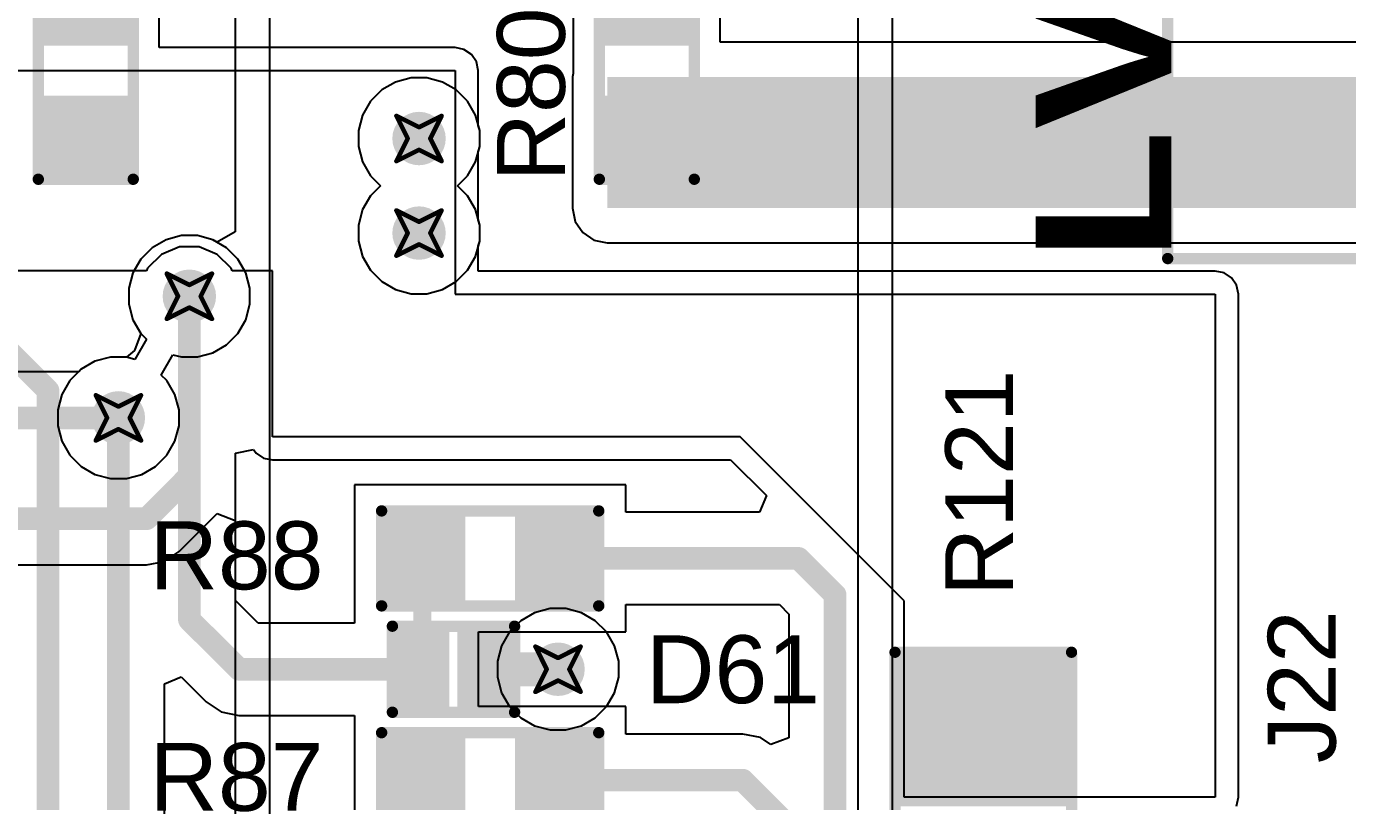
# Model space of a CAD drawing. Header units: inches. Extents: x -36 to 349, y -11 to 240.
# Drawn here: x 161.77 to 176.6, y 72.69 to 81.39 of the extents above; entities that cross this region are included whole.
import ezdxf

# ---------------------------------------------------------------- set-up
doc = ezdxf.new("R2010")
doc.units = ezdxf.units.IN
for name, color, linetype in [('Bottom Layer', 5, 'Continuous'), ('Bottom Solder', 6, 'Continuous'), ('Drill Drawing', 1, 'Continuous'), ('Layer 1', 16, 'Continuous'), ('Layer 2', 76, 'Continuous'), ('Multi-Layer', 9, 'Continuous'), ('Pad Holes', 156, 'Continuous'), ('Top Layer', 1, 'Continuous'), ('Top Overlay', 2, 'Continuous'), ('Top Paste', 8, 'Continuous'), ('Top Solder', 216, 'Continuous'), ('Via Holes', 16, 'Continuous')]:
    doc.layers.add(name, color=color, linetype=linetype)
doc.styles.add('Arial', font='', dxfattribs={"height": 0.2})
doc.styles.add('Arial Black_Bold', font='', dxfattribs={"height": 0.2})
doc.styles.get('Arial').set_extended_font_data('Arial')
doc.styles.get('Arial Black_Bold').set_extended_font_data('Arial Black', bold=True)

# ---------------------------------------------------------------- blocks, each defined once
blk = doc.blocks.new('R___1206_46')
at = {"layer": 'Top Layer'}
for points in [[(-2.032, 0.889), (-0.508, 0.889), (-0.508, -0.889), (-2.032, -0.889)], [(0.508, 0.889), (2.032, 0.889), (2.032, -0.889), (0.508, -0.889)]]:
    blk.add_hatch(color=1, dxfattribs=at).paths.add_polyline_path(points)
at = {"layer": 'Top Paste'}
for points in [[(-2.032, 0.889), (-0.508, 0.889), (-0.508, -0.889), (-2.032, -0.889)], [(0.508, 0.889), (2.032, 0.889), (2.032, -0.889), (0.508, -0.889)]]:
    blk.add_hatch(color=8, dxfattribs=at).paths.add_polyline_path(points)
at = {"layer": 'Top Solder'}
for points in [[(-2.134, 0.991), (-0.406, 0.991), (-0.406, -0.991), (-2.134, -0.991)], [(0.406, 0.991), (2.134, 0.991), (2.134, -0.991), (0.406, -0.991)]]:
    blk.add_hatch(color=216, dxfattribs=at).paths.add_polyline_path(points)
at = {"layer": 'Top Overlay'}
for points in [[(-2.134, -0.991, 0.127, 0.127, 0), (-2.134, 0.991, 0.127, 0.127, 0)], [(2.134, 0.991, 0.127, 0.127, 0), (-2.134, 0.991, 0.127, 0.127, 0)], [(2.134, -0.991, 0.127, 0.127, 0), (2.134, 0.991, 0.127, 0.127, 0)], [(2.134, -0.991, 0.127, 0.127, 0), (-2.134, -0.991, 0.127, 0.127, 0)]]:
    blk.add_lwpolyline(points, format="xyseb", dxfattribs=at)
for points in [[(-2.165, 0.991, 0.0635, 0.0635, 1), (-2.102, 0.991, 0.0635, 0.0635, 1)], [(-2.165, 0.991, 0.0635, 0.0635, 1), (-2.102, 0.991, 0.0635, 0.0635, 1)], [(2.102, 0.991, 0.0635, 0.0635, 1), (2.165, 0.991, 0.0635, 0.0635, 1)], [(2.102, 0.991, 0.0635, 0.0635, 1), (2.165, 0.991, 0.0635, 0.0635, 1)], [(-2.165, -0.991, 0.0635, 0.0635, 1), (-2.102, -0.991, 0.0635, 0.0635, 1)], [(-2.165, -0.991, 0.0635, 0.0635, 1), (-2.102, -0.991, 0.0635, 0.0635, 1)], [(2.102, -0.991, 0.0635, 0.0635, 1), (2.165, -0.991, 0.0635, 0.0635, 1)], [(2.102, -0.991, 0.0635, 0.0635, 1), (2.165, -0.991, 0.0635, 0.0635, 1)]]:
    blk.add_lwpolyline(points, format="xyseb", close=True, dxfattribs=at)
blk = doc.blocks.new('R___0603_91')
at = {"layer": 'Top Layer'}
for points in [[(-0.381, 0.445), (-0.381, -0.444), (-1.143, -0.444), (-1.143, 0.445)], [(1.143, 0.445), (1.143, -0.444), (0.381, -0.444), (0.381, 0.445)]]:
    blk.add_hatch(color=1, dxfattribs=at).paths.add_polyline_path(points)
at = {"layer": 'Top Paste'}
for points in [[(-0.381, 0.445), (-0.381, -0.444), (-1.143, -0.444), (-1.143, 0.445)], [(1.143, 0.445), (1.143, -0.444), (0.381, -0.444), (0.381, 0.445)]]:
    blk.add_hatch(color=8, dxfattribs=at).paths.add_polyline_path(points)
at = {"layer": 'Top Solder'}
for points in [[(-0.279, 0.546), (-0.279, -0.546), (-1.245, -0.546), (-1.245, 0.546)], [(1.245, 0.546), (1.245, -0.546), (0.279, -0.546), (0.279, 0.546)]]:
    blk.add_hatch(color=216, dxfattribs=at).paths.add_polyline_path(points)
at = {"layer": 'Top Overlay'}
for points in [[(-1.219, -0.533, 0.127, 0.127, 0), (-1.219, 0.533, 0.127, 0.127, 0)], [(-1.219, 0.533, 0.127, 0.127, 0), (1.219, 0.533, 0.127, 0.127, 0)], [(1.219, -0.533, 0.127, 0.127, 0), (1.219, 0.533, 0.127, 0.127, 0)], [(-1.219, -0.533, 0.127, 0.127, 0), (1.219, -0.533, 0.127, 0.127, 0)]]:
    blk.add_lwpolyline(points, format="xyseb", dxfattribs=at)
for points in [[(-1.251, 0.533, 0.0635, 0.0635, 1), (-1.187, 0.533, 0.0635, 0.0635, 1)], [(-1.251, 0.533, 0.0635, 0.0635, 1), (-1.187, 0.533, 0.0635, 0.0635, 1)], [(1.187, 0.533, 0.0635, 0.0635, 1), (1.251, 0.533, 0.0635, 0.0635, 1)], [(1.187, 0.533, 0.0635, 0.0635, 1), (1.251, 0.533, 0.0635, 0.0635, 1)], [(-1.251, -0.533, 0.0635, 0.0635, 1), (-1.187, -0.533, 0.0635, 0.0635, 1)], [(-1.251, -0.533, 0.0635, 0.0635, 1), (-1.187, -0.533, 0.0635, 0.0635, 1)], [(1.187, -0.533, 0.0635, 0.0635, 1), (1.251, -0.533, 0.0635, 0.0635, 1)], [(1.187, -0.533, 0.0635, 0.0635, 1), (1.251, -0.533, 0.0635, 0.0635, 1)]]:
    blk.add_lwpolyline(points, format="xyseb", close=True, dxfattribs=at)
blk = doc.blocks.new('R___0603_92')
at = {"layer": 'Top Layer'}
for points in [[(-0.381, 0.445), (-0.381, -0.444), (-1.143, -0.444), (-1.143, 0.445)], [(1.143, 0.445), (1.143, -0.444), (0.381, -0.444), (0.381, 0.445)]]:
    blk.add_hatch(color=1, dxfattribs=at).paths.add_polyline_path(points)
at = {"layer": 'Top Paste'}
for points in [[(-0.381, 0.445), (-0.381, -0.444), (-1.143, -0.444), (-1.143, 0.445)], [(1.143, 0.445), (1.143, -0.444), (0.381, -0.444), (0.381, 0.445)]]:
    blk.add_hatch(color=8, dxfattribs=at).paths.add_polyline_path(points)
at = {"layer": 'Top Solder'}
for points in [[(-0.279, 0.546), (-0.279, -0.546), (-1.245, -0.546), (-1.245, 0.546)], [(1.245, 0.546), (1.245, -0.546), (0.279, -0.546), (0.279, 0.546)]]:
    blk.add_hatch(color=216, dxfattribs=at).paths.add_polyline_path(points)
at = {"layer": 'Top Overlay'}
for points in [[(-1.219, 0.533, 0.127, 0.127, 0), (1.219, 0.533, 0.127, 0.127, 0)], [(-1.219, -0.533, 0.127, 0.127, 0), (-1.219, 0.533, 0.127, 0.127, 0)], [(1.219, -0.533, 0.127, 0.127, 0), (1.219, 0.533, 0.127, 0.127, 0)], [(-1.219, -0.533, 0.127, 0.127, 0), (1.219, -0.533, 0.127, 0.127, 0)]]:
    blk.add_lwpolyline(points, format="xyseb", dxfattribs=at)
for points in [[(-1.251, 0.533, 0.0635, 0.0635, 1), (-1.187, 0.533, 0.0635, 0.0635, 1)], [(-1.251, 0.533, 0.0635, 0.0635, 1), (-1.187, 0.533, 0.0635, 0.0635, 1)], [(1.187, 0.533, 0.0635, 0.0635, 1), (1.251, 0.533, 0.0635, 0.0635, 1)], [(1.187, 0.533, 0.0635, 0.0635, 1), (1.251, 0.533, 0.0635, 0.0635, 1)], [(-1.251, -0.533, 0.0635, 0.0635, 1), (-1.187, -0.533, 0.0635, 0.0635, 1)], [(-1.251, -0.533, 0.0635, 0.0635, 1), (-1.187, -0.533, 0.0635, 0.0635, 1)], [(1.187, -0.533, 0.0635, 0.0635, 1), (1.251, -0.533, 0.0635, 0.0635, 1)], [(1.187, -0.533, 0.0635, 0.0635, 1), (1.251, -0.533, 0.0635, 0.0635, 1)]]:
    blk.add_lwpolyline(points, format="xyseb", close=True, dxfattribs=at)
blk = doc.blocks.new('R___0603_99')
at = {"layer": 'Top Layer'}
for points in [[(-0.381, 0.444), (-0.381, -0.445), (-1.143, -0.445), (-1.143, 0.444)], [(1.143, 0.444), (1.143, -0.445), (0.381, -0.445), (0.381, 0.444)]]:
    blk.add_hatch(color=1, dxfattribs=at).paths.add_polyline_path(points)
at = {"layer": 'Top Paste'}
for points in [[(-0.381, 0.444), (-0.381, -0.445), (-1.143, -0.445), (-1.143, 0.444)], [(1.143, 0.444), (1.143, -0.445), (0.381, -0.445), (0.381, 0.444)]]:
    blk.add_hatch(color=8, dxfattribs=at).paths.add_polyline_path(points)
at = {"layer": 'Top Solder'}
for points in [[(-0.279, 0.546), (-0.279, -0.546), (-1.245, -0.546), (-1.245, 0.546)], [(1.245, 0.546), (1.245, -0.546), (0.279, -0.546), (0.279, 0.546)]]:
    blk.add_hatch(color=216, dxfattribs=at).paths.add_polyline_path(points)
at = {"layer": 'Top Overlay'}
for points in [[(-1.219, 0.533, 0.127, 0.127, 0), (1.219, 0.533, 0.127, 0.127, 0)], [(-1.219, 0.533, 0.127, 0.127, 0), (-1.219, -0.533, 0.127, 0.127, 0)], [(1.219, 0.533, 0.127, 0.127, 0), (1.219, -0.533, 0.127, 0.127, 0)], [(-1.219, -0.533, 0.127, 0.127, 0), (1.219, -0.533, 0.127, 0.127, 0)]]:
    blk.add_lwpolyline(points, format="xyseb", dxfattribs=at)
for points in [[(-1.251, 0.533, 0.0635, 0.0635, 1), (-1.187, 0.533, 0.0635, 0.0635, 1)], [(-1.251, 0.533, 0.0635, 0.0635, 1), (-1.187, 0.533, 0.0635, 0.0635, 1)], [(1.187, 0.533, 0.0635, 0.0635, 1), (1.251, 0.533, 0.0635, 0.0635, 1)], [(1.187, 0.533, 0.0635, 0.0635, 1), (1.251, 0.533, 0.0635, 0.0635, 1)], [(-1.251, -0.533, 0.0635, 0.0635, 1), (-1.187, -0.533, 0.0635, 0.0635, 1)], [(-1.251, -0.533, 0.0635, 0.0635, 1), (-1.187, -0.533, 0.0635, 0.0635, 1)], [(1.187, -0.533, 0.0635, 0.0635, 1), (1.251, -0.533, 0.0635, 0.0635, 1)], [(1.187, -0.533, 0.0635, 0.0635, 1), (1.251, -0.533, 0.0635, 0.0635, 1)]]:
    blk.add_lwpolyline(points, format="xyseb", close=True, dxfattribs=at)
blk = doc.blocks.new('R___0603_100')
at = {"layer": 'Top Layer'}
for points in [[(-0.381, 0.444), (-0.381, -0.445), (-1.143, -0.445), (-1.143, 0.444)], [(1.143, 0.444), (1.143, -0.445), (0.381, -0.445), (0.381, 0.444)]]:
    blk.add_hatch(color=1, dxfattribs=at).paths.add_polyline_path(points)
at = {"layer": 'Top Paste'}
for points in [[(-0.381, 0.444), (-0.381, -0.445), (-1.143, -0.445), (-1.143, 0.444)], [(1.143, 0.444), (1.143, -0.445), (0.381, -0.445), (0.381, 0.444)]]:
    blk.add_hatch(color=8, dxfattribs=at).paths.add_polyline_path(points)
at = {"layer": 'Top Solder'}
for points in [[(-0.279, 0.546), (-0.279, -0.546), (-1.245, -0.546), (-1.245, 0.546)], [(1.245, 0.546), (1.245, -0.546), (0.279, -0.546), (0.279, 0.546)]]:
    blk.add_hatch(color=216, dxfattribs=at).paths.add_polyline_path(points)
at = {"layer": 'Top Overlay'}
for points in [[(-1.219, 0.533, 0.127, 0.127, 0), (-1.219, -0.533, 0.127, 0.127, 0)], [(-1.219, 0.533, 0.127, 0.127, 0), (1.219, 0.533, 0.127, 0.127, 0)], [(1.219, 0.533, 0.127, 0.127, 0), (1.219, -0.533, 0.127, 0.127, 0)], [(-1.219, -0.533, 0.127, 0.127, 0), (1.219, -0.533, 0.127, 0.127, 0)]]:
    blk.add_lwpolyline(points, format="xyseb", dxfattribs=at)
for points in [[(-1.251, 0.533, 0.0635, 0.0635, 1), (-1.187, 0.533, 0.0635, 0.0635, 1)], [(-1.251, 0.533, 0.0635, 0.0635, 1), (-1.187, 0.533, 0.0635, 0.0635, 1)], [(1.187, 0.533, 0.0635, 0.0635, 1), (1.251, 0.533, 0.0635, 0.0635, 1)], [(1.187, 0.533, 0.0635, 0.0635, 1), (1.251, 0.533, 0.0635, 0.0635, 1)], [(-1.251, -0.533, 0.0635, 0.0635, 1), (-1.187, -0.533, 0.0635, 0.0635, 1)], [(-1.251, -0.533, 0.0635, 0.0635, 1), (-1.187, -0.533, 0.0635, 0.0635, 1)], [(1.187, -0.533, 0.0635, 0.0635, 1), (1.251, -0.533, 0.0635, 0.0635, 1)], [(1.187, -0.533, 0.0635, 0.0635, 1), (1.251, -0.533, 0.0635, 0.0635, 1)]]:
    blk.add_lwpolyline(points, format="xyseb", close=True, dxfattribs=at)
blk = doc.blocks.new('TB008A_508_02BE_119')
at = {"layer": 'Bottom Layer'}
blk.add_hatch(color=5, dxfattribs=at).paths.add_polyline_path([(-3.74, 1.2), (-1.34, 1.2), (-1.34, -1.2), (-3.74, -1.2)])
h = blk.add_hatch(color=5, dxfattribs=at)
edge = h.paths.add_edge_path()
edge.add_arc((2.54, 0), 1.2, 0, 360)
at = {"layer": 'Bottom Solder'}
blk.add_hatch(color=6, dxfattribs=at).paths.add_polyline_path([(-3.842, 1.302), (-1.238, 1.302), (-1.238, -1.302), (-3.842, -1.302)])
h = blk.add_hatch(color=6, dxfattribs=at)
edge = h.paths.add_edge_path()
edge.add_arc((2.54, 0), 1.302, 0, 360)
at = {"layer": 'Layer 1'}
h = blk.add_hatch(color=16, dxfattribs=at)
edge = h.paths.add_edge_path()
edge.add_arc((-2.54, 0), 1.2, 0, 360)
h = blk.add_hatch(color=16, dxfattribs=at)
edge = h.paths.add_edge_path()
edge.add_arc((2.54, 0), 1.2, 0, 360)
at = {"layer": 'Layer 2'}
h = blk.add_hatch(color=76, dxfattribs=at)
edge = h.paths.add_edge_path()
edge.add_arc((-2.54, 0), 1.2, 0, 360)
h = blk.add_hatch(color=76, dxfattribs=at)
edge = h.paths.add_edge_path()
edge.add_arc((2.54, 0), 1.2, 0, 360)
at = {"layer": 'Multi-Layer'}
h = blk.add_hatch(color=9, dxfattribs=at)
edge = h.paths.add_edge_path()
edge.add_arc((2.54, 0), 1.2, 0, 360)
at = {"layer": 'Pad Holes'}
h = blk.add_hatch(color=7, dxfattribs=at)
edge = h.paths.add_edge_path()
edge.add_arc((-2.54, 0), 0.8, 0, 360)
h = blk.add_hatch(color=7, dxfattribs=at)
edge = h.paths.add_edge_path()
edge.add_arc((2.54, 0), 0.8, 0, 360)
at = {"layer": 'Top Layer'}
blk.add_hatch(color=1, dxfattribs=at).paths.add_polyline_path([(-3.74, 1.2), (-1.34, 1.2), (-1.34, -1.2), (-3.74, -1.2)])
h = blk.add_hatch(color=1, dxfattribs=at)
edge = h.paths.add_edge_path()
edge.add_arc((2.54, 0), 1.2, 0, 360)
at = {"layer": 'Top Solder'}
blk.add_hatch(color=216, dxfattribs=at).paths.add_polyline_path([(-3.842, 1.302), (-1.238, 1.302), (-1.238, -1.302), (-3.842, -1.302)])
h = blk.add_hatch(color=216, dxfattribs=at)
edge = h.paths.add_edge_path()
edge.add_arc((2.54, 0), 1.302, 0, 360)
at = {"layer": 'Top Overlay'}
for points in [[(5.08, 7.89, 0.127, 0.127, 0), (-5.08, 7.89, 0.127, 0.127, 0)], [(-5.08, -6, 0.127, 0.127, 0), (-5.08, 7.89, 0.127, 0.127, 0)], [(5.08, -6, 0.127, 0.127, 0), (5.08, 7.89, 0.127, 0.127, 0)], [(-2.565, 5.563, 0.127, 0.127, 0), (-2.565, 7.112, 0.127, 0.127, 0)], [(2.489, 5.588, 0.127, 0.127, 0), (2.489, 7.137, 0.127, 0.127, 0)], [(2.489, 5.588, 0.127, 0.127, 0), (2.057, 6.02, 0.127, 0.127, 0)], [(2.489, 5.588, 0.127, 0.127, 0), (2.921, 6.02, 0.127, 0.127, 0)], [(-2.565, 5.563, 0.127, 0.127, 0), (-2.997, 5.994, 0.127, 0.127, 0)], [(-2.565, 5.563, 0.127, 0.127, 0), (-2.134, 5.994, 0.127, 0.127, 0)], [(5.08, -6, 0.127, 0.127, 0), (-5.08, -6, 0.127, 0.127, 0)]]:
    blk.add_lwpolyline(points, format="xyseb", dxfattribs=at)
for points in [[(-5.112, 7.89, 0.0635, 0.0635, 1), (-5.048, 7.89, 0.0635, 0.0635, 1)], [(-5.112, 7.89, 0.0635, 0.0635, 1), (-5.048, 7.89, 0.0635, 0.0635, 1)], [(5.048, 7.89, 0.0635, 0.0635, 1), (5.112, 7.89, 0.0635, 0.0635, 1)], [(5.048, 7.89, 0.0635, 0.0635, 1), (5.112, 7.89, 0.0635, 0.0635, 1)], [(-2.597, 7.112, 0.0635, 0.0635, 1), (-2.534, 7.112, 0.0635, 0.0635, 1)], [(2.457, 7.137, 0.0635, 0.0635, 1), (2.521, 7.137, 0.0635, 0.0635, 1)], [(2.026, 6.02, 0.0635, 0.0635, 1), (2.089, 6.02, 0.0635, 0.0635, 1)], [(2.889, 6.02, 0.0635, 0.0635, 1), (2.953, 6.02, 0.0635, 0.0635, 1)], [(-3.029, 5.994, 0.0635, 0.0635, 1), (-2.965, 5.994, 0.0635, 0.0635, 1)], [(-2.165, 5.994, 0.0635, 0.0635, 1), (-2.102, 5.994, 0.0635, 0.0635, 1)], [(2.457, 5.588, 0.0635, 0.0635, 1), (2.521, 5.588, 0.0635, 0.0635, 1)], [(2.457, 5.588, 0.0635, 0.0635, 1), (2.521, 5.588, 0.0635, 0.0635, 1)], [(2.457, 5.588, 0.0635, 0.0635, 1), (2.521, 5.588, 0.0635, 0.0635, 1)], [(-2.597, 5.563, 0.0635, 0.0635, 1), (-2.534, 5.563, 0.0635, 0.0635, 1)], [(-2.597, 5.563, 0.0635, 0.0635, 1), (-2.534, 5.563, 0.0635, 0.0635, 1)], [(-2.597, 5.563, 0.0635, 0.0635, 1), (-2.534, 5.563, 0.0635, 0.0635, 1)], [(-5.112, -6, 0.0635, 0.0635, 1), (-5.048, -6, 0.0635, 0.0635, 1)], [(-5.112, -6, 0.0635, 0.0635, 1), (-5.048, -6, 0.0635, 0.0635, 1)], [(5.048, -6, 0.0635, 0.0635, 1), (5.112, -6, 0.0635, 0.0635, 1)], [(5.048, -6, 0.0635, 0.0635, 1), (5.112, -6, 0.0635, 0.0635, 1)]]:
    blk.add_lwpolyline(points, format="xyseb", close=True, dxfattribs=at)
blk = doc.blocks.new('SOD_882_B__D___________348')
at = {"layer": 'Top Layer'}
for points in [[(-0.1, -0.4), (-0.6, -0.4), (-0.6, 0.4), (-0.1, 0.4)], [(0.6, -0.4), (0.1, -0.4), (0.1, 0.4), (0.6, 0.4)]]:
    blk.add_hatch(color=1, dxfattribs=at).paths.add_polyline_path(points)
at = {"layer": 'Top Paste'}
for points in [[(-0.1, -0.4), (-0.6, -0.4), (-0.6, 0.4), (-0.1, 0.4)], [(0.6, -0.4), (0.1, -0.4), (0.1, 0.4), (0.6, 0.4)]]:
    blk.add_hatch(color=8, dxfattribs=at).paths.add_polyline_path(points)
at = {"layer": 'Top Solder'}
for points in [[(-0.045, -0.455), (-0.655, -0.455), (-0.655, 0.455), (-0.045, 0.455)], [(0.655, -0.455), (0.045, -0.455), (0.045, 0.455), (0.655, 0.455)]]:
    blk.add_hatch(color=216, dxfattribs=at).paths.add_polyline_path(points)
at = {"layer": 'Top Overlay'}
for points in [[(0.686, 0.483, 0.127, 0.127, 0), (-0.686, 0.483, 0.127, 0.127, 0)], [(-0.686, 0.483, 0.127, 0.127, 0), (-0.686, -0.483, 0.127, 0.127, 0)], [(0.686, 0.483, 0.127, 0.127, 0), (0.686, -0.483, 0.127, 0.127, 0)], [(0.686, -0.483, 0.127, 0.127, 0), (-0.686, -0.483, 0.127, 0.127, 0)]]:
    blk.add_lwpolyline(points, format="xyseb", dxfattribs=at)
for points in [[(-0.718, 0.483, 0.0635, 0.0635, 1), (-0.654, 0.483, 0.0635, 0.0635, 1)], [(-0.718, 0.483, 0.0635, 0.0635, 1), (-0.654, 0.483, 0.0635, 0.0635, 1)], [(0.654, 0.483, 0.0635, 0.0635, 1), (0.718, 0.483, 0.0635, 0.0635, 1)], [(0.654, 0.483, 0.0635, 0.0635, 1), (0.718, 0.483, 0.0635, 0.0635, 1)], [(-0.718, -0.483, 0.0635, 0.0635, 1), (-0.654, -0.483, 0.0635, 0.0635, 1)], [(-0.718, -0.483, 0.0635, 0.0635, 1), (-0.654, -0.483, 0.0635, 0.0635, 1)], [(0.654, -0.483, 0.0635, 0.0635, 1), (0.718, -0.483, 0.0635, 0.0635, 1)], [(0.654, -0.483, 0.0635, 0.0635, 1), (0.718, -0.483, 0.0635, 0.0635, 1)]]:
    blk.add_lwpolyline(points, format="xyseb", close=True, dxfattribs=at)

msp = doc.modelspace()

# ---------------------------------------------------------------- hatches: boundary and pattern name
at = {"layer": 'Bottom Layer'}
h = msp.add_hatch(color=5, dxfattribs=at)
edge = h.paths.add_edge_path()
edge.add_arc((166.176, 80.131), 0.3, 0, 360)
h = msp.add_hatch(color=5, dxfattribs=at)
edge = h.paths.add_edge_path()
edge.add_arc((166.176, 79.07), 0.3, 0, 360)
h = msp.add_hatch(color=5, dxfattribs=at)
edge = h.paths.add_edge_path()
edge.add_arc((163.597, 78.361), 0.3, 0, 360)
h = msp.add_hatch(color=5, dxfattribs=at)
edge = h.paths.add_edge_path()
edge.add_arc((162.8, 76.996), 0.3, 0, 360)
h = msp.add_hatch(color=5, dxfattribs=at)
edge = h.paths.add_edge_path()
edge.add_arc((167.737, 74.175), 0.3, 0, 360)
at = {"layer": 'Layer 1'}
h = msp.add_hatch(color=16, dxfattribs=at)
edge = h.paths.add_edge_path()
edge.add_arc((166.176, 80.131), 0.3, 0, 360)
h = msp.add_hatch(color=16, dxfattribs=at)
edge = h.paths.add_edge_path()
edge.add_arc((166.176, 79.07), 0.3, 0, 360)
h = msp.add_hatch(color=16, dxfattribs=at)
edge = h.paths.add_edge_path()
edge.add_arc((163.597, 78.361), 0.3, 0, 360)
h = msp.add_hatch(color=16, dxfattribs=at)
edge = h.paths.add_edge_path()
edge.add_arc((162.8, 76.996), 0.3, 0, 360)
h = msp.add_hatch(color=16, dxfattribs=at)
edge = h.paths.add_edge_path()
edge.add_arc((167.737, 74.175), 0.3, 0, 360)
at = {"layer": 'Layer 2'}
h = msp.add_hatch(color=76, dxfattribs=at)
edge = h.paths.add_edge_path()
edge.add_arc((166.176, 80.131), 0.3, 0, 360)
h = msp.add_hatch(color=76, dxfattribs=at)
edge = h.paths.add_edge_path()
edge.add_arc((166.176, 79.07), 0.3, 0, 360)
h = msp.add_hatch(color=76, dxfattribs=at)
edge = h.paths.add_edge_path()
edge.add_arc((163.597, 78.361), 0.3, 0, 360)
h = msp.add_hatch(color=76, dxfattribs=at)
edge = h.paths.add_edge_path()
edge.add_arc((162.8, 76.996), 0.3, 0, 360)
h = msp.add_hatch(color=76, dxfattribs=at)
edge = h.paths.add_edge_path()
edge.add_arc((167.737, 74.175), 0.3, 0, 360)
at = {"layer": 'Top Layer'}
for points in [[(168.289, 79.35), (179.434, 79.35), (179.434, 80.823), (168.289, 80.823)], [(168.289, 79.35), (179.942, 79.35), (179.942, 80.823), (168.289, 80.823)]]:
    msp.add_hatch(color=1, dxfattribs=at).paths.add_polyline_path(points)
h = msp.add_hatch(color=1, dxfattribs=at)
edge = h.paths.add_edge_path()
edge.add_arc((166.176, 80.131), 0.3, 0, 360)
h = msp.add_hatch(color=1, dxfattribs=at)
edge = h.paths.add_edge_path()
edge.add_arc((166.176, 79.07), 0.3, 0, 360)
h = msp.add_hatch(color=1, dxfattribs=at)
edge = h.paths.add_edge_path()
edge.add_arc((163.597, 78.361), 0.3, 0, 360)
h = msp.add_hatch(color=1, dxfattribs=at)
edge = h.paths.add_edge_path()
edge.add_arc((162.8, 76.996), 0.3, 0, 360)
h = msp.add_hatch(color=1, dxfattribs=at)
edge = h.paths.add_edge_path()
edge.add_arc((167.737, 74.175), 0.3, 0, 360)
at = {"layer": 'Via Holes'}
h = msp.add_hatch(color=7, dxfattribs=at)
edge = h.paths.add_edge_path()
edge.add_arc((166.176, 80.131), 0.15, 0, 360)
h = msp.add_hatch(color=7, dxfattribs=at)
edge = h.paths.add_edge_path()
edge.add_arc((166.176, 79.07), 0.15, 0, 360)
h = msp.add_hatch(color=7, dxfattribs=at)
edge = h.paths.add_edge_path()
edge.add_arc((163.597, 78.361), 0.15, 0, 360)
h = msp.add_hatch(color=7, dxfattribs=at)
edge = h.paths.add_edge_path()
edge.add_arc((162.8, 76.996), 0.15, 0, 360)
h = msp.add_hatch(color=7, dxfattribs=at)
edge = h.paths.add_edge_path()
edge.add_arc((167.737, 74.175), 0.15, 0, 360)

# ---------------------------------------------------------------- linework, layer by layer
at = {"layer": 'Bottom Layer'}
for p, q in [((171.103, 126.612), (171.103, 50.013)), ((171.492, 50.013), (171.492, 126.612)), ((164.499, 57.353), (164.499, 119.202)), ((164.111, 118.814), (164.111, 79.085)), ((164.111, 79.085), (163.908, 78.968)), ((163.335, 78.995), (163.179, 78.906)), ((163.508, 79.042), (163.335, 78.995)), ((163.687, 79.042), (163.508, 79.042)), ((163.86, 78.995), (163.687, 79.042)), ((163.908, 78.968), (163.86, 78.995)), ((163.052, 78.779), (162.963, 78.624)), ((163.179, 78.906), (163.052, 78.779)), ((162.963, 78.624), (162.916, 78.451)), ((162.916, 78.451), (162.916, 78.271)), ((162.916, 78.271), (162.963, 78.098)), ((162.963, 78.098), (163.052, 77.943)), ((163.052, 77.943), (162.981, 77.754)), ((162.981, 77.754), (162.89, 77.677)), ((162.537, 77.631), (162.382, 77.541)), ((162.711, 77.677), (162.537, 77.631)), ((162.89, 77.677), (162.711, 77.677)), ((162.355, 77.514), (161.437, 77.514)), ((162.382, 77.541), (162.355, 77.514)), ((163.483, 75.498), (163.908, 75.922)), ((163.908, 75.922), (164.111, 75.843)), ((164.111, 75.843), (164.111, 57.742)), ((163.117, 75.346), (163.315, 75.385)), ((163.315, 75.385), (163.483, 75.498)), ((161.437, 75.346), (163.117, 75.346)), ((167.474, 74.809), (167.319, 74.72)), ((167.647, 74.856), (167.474, 74.809)), ((167.826, 74.856), (167.647, 74.856)), ((168, 74.809), (167.826, 74.856)), ((168.155, 74.72), (168, 74.809)), ((167.319, 74.72), (167.192, 74.593)), ((168.282, 74.593), (168.155, 74.72)), ((167.192, 74.593), (167.102, 74.438)), ((168.371, 74.438), (168.282, 74.593)), ((167.102, 74.438), (167.056, 74.264)), ((168.418, 74.264), (168.371, 74.438)), ((167.056, 74.264), (167.056, 74.085)), ((168.418, 74.085), (168.418, 74.264)), ((167.056, 74.085), (167.102, 73.912)), ((168.371, 73.912), (168.418, 74.085)), ((167.102, 73.912), (167.192, 73.757)), ((168.282, 73.757), (168.371, 73.912)), ((167.192, 73.757), (167.319, 73.63)), ((168.155, 73.63), (168.282, 73.757)), ((167.319, 73.63), (167.474, 73.54)), ((168, 73.54), (168.155, 73.63)), ((167.474, 73.54), (167.647, 73.494)), ((167.647, 73.494), (167.826, 73.494)), ((167.826, 73.494), (168, 73.54))]:
    msp.add_line(p, q, dxfattribs=at)
for points in [[(163.597, 76.344, 0.254, 0.254, 0), (163.597, 78.361, 0.254, 0.254, 0)], [(160.992, 76.996, 0.254, 0.254, 0), (162.8, 76.996, 0.254, 0.254, 0)], [(163.117, 75.864, 0.254, 0.254, 0), (163.597, 76.344, 0.254, 0.254, 0)], [(160.992, 75.864, 0.254, 0.254, 0), (163.117, 75.864, 0.254, 0.254, 0)]]:
    msp.add_lwpolyline(points, format="xyseb", dxfattribs=at)
for points in [[(163.534, 78.361, 0.127, 0.127, 1), (163.661, 78.361, 0.127, 0.127, 1)], [(162.737, 76.996, 0.127, 0.127, 1), (162.864, 76.996, 0.127, 0.127, 1)], [(163.534, 76.344, 0.127, 0.127, 1), (163.661, 76.344, 0.127, 0.127, 1)], [(163.534, 76.344, 0.127, 0.127, 1), (163.661, 76.344, 0.127, 0.127, 1)], [(163.053, 75.864, 0.127, 0.127, 1), (163.18, 75.864, 0.127, 0.127, 1)], [(163.053, 75.864, 0.127, 0.127, 1), (163.18, 75.864, 0.127, 0.127, 1)]]:
    msp.add_lwpolyline(points, format="xyseb", close=True, dxfattribs=at)
at = {"layer": 'Drill Drawing'}
for points in [[(165.922, 80.385, 0.0508, 0.0508, 0), (166.176, 80.258, 0.0508, 0.0508, 0)], [(165.922, 80.385, 0.0508, 0.0508, 0), (166.049, 80.131, 0.0508, 0.0508, 0)], [(166.176, 80.258, 0.0508, 0.0508, 0), (166.43, 80.385, 0.0508, 0.0508, 0)], [(166.303, 80.131, 0.0508, 0.0508, 0), (166.43, 80.385, 0.0508, 0.0508, 0)], [(165.922, 79.877, 0.0508, 0.0508, 0), (166.049, 80.131, 0.0508, 0.0508, 0)], [(166.303, 80.131, 0.0508, 0.0508, 0), (166.43, 79.877, 0.0508, 0.0508, 0)], [(165.922, 79.877, 0.0508, 0.0508, 0), (166.176, 80.004, 0.0508, 0.0508, 0)], [(166.176, 80.004, 0.0508, 0.0508, 0), (166.43, 79.877, 0.0508, 0.0508, 0)], [(165.922, 79.324, 0.0508, 0.0508, 0), (166.176, 79.197, 0.0508, 0.0508, 0)], [(165.922, 79.324, 0.0508, 0.0508, 0), (166.049, 79.07, 0.0508, 0.0508, 0)], [(166.176, 79.197, 0.0508, 0.0508, 0), (166.43, 79.324, 0.0508, 0.0508, 0)], [(166.303, 79.07, 0.0508, 0.0508, 0), (166.43, 79.324, 0.0508, 0.0508, 0)], [(165.922, 78.816, 0.0508, 0.0508, 0), (166.049, 79.07, 0.0508, 0.0508, 0)], [(166.303, 79.07, 0.0508, 0.0508, 0), (166.43, 78.816, 0.0508, 0.0508, 0)], [(165.922, 78.816, 0.0508, 0.0508, 0), (166.176, 78.943, 0.0508, 0.0508, 0)], [(166.176, 78.943, 0.0508, 0.0508, 0), (166.43, 78.816, 0.0508, 0.0508, 0)], [(163.343, 78.615, 0.0508, 0.0508, 0), (163.597, 78.488, 0.0508, 0.0508, 0)], [(163.343, 78.615, 0.0508, 0.0508, 0), (163.47, 78.361, 0.0508, 0.0508, 0)], [(163.597, 78.488, 0.0508, 0.0508, 0), (163.851, 78.615, 0.0508, 0.0508, 0)], [(163.724, 78.361, 0.0508, 0.0508, 0), (163.851, 78.615, 0.0508, 0.0508, 0)], [(163.343, 78.107, 0.0508, 0.0508, 0), (163.47, 78.361, 0.0508, 0.0508, 0)], [(163.724, 78.361, 0.0508, 0.0508, 0), (163.851, 78.107, 0.0508, 0.0508, 0)], [(163.343, 78.107, 0.0508, 0.0508, 0), (163.597, 78.234, 0.0508, 0.0508, 0)], [(163.597, 78.234, 0.0508, 0.0508, 0), (163.851, 78.107, 0.0508, 0.0508, 0)], [(162.546, 77.25, 0.0508, 0.0508, 0), (162.8, 77.123, 0.0508, 0.0508, 0)], [(162.546, 77.25, 0.0508, 0.0508, 0), (162.673, 76.996, 0.0508, 0.0508, 0)], [(162.8, 77.123, 0.0508, 0.0508, 0), (163.054, 77.25, 0.0508, 0.0508, 0)], [(162.927, 76.996, 0.0508, 0.0508, 0), (163.054, 77.25, 0.0508, 0.0508, 0)], [(162.546, 76.742, 0.0508, 0.0508, 0), (162.673, 76.996, 0.0508, 0.0508, 0)], [(162.927, 76.996, 0.0508, 0.0508, 0), (163.054, 76.742, 0.0508, 0.0508, 0)], [(162.546, 76.742, 0.0508, 0.0508, 0), (162.8, 76.869, 0.0508, 0.0508, 0)], [(162.8, 76.869, 0.0508, 0.0508, 0), (163.054, 76.742, 0.0508, 0.0508, 0)], [(167.483, 74.429, 0.0508, 0.0508, 0), (167.737, 74.302, 0.0508, 0.0508, 0)], [(167.483, 74.429, 0.0508, 0.0508, 0), (167.61, 74.175, 0.0508, 0.0508, 0)], [(167.737, 74.302, 0.0508, 0.0508, 0), (167.991, 74.429, 0.0508, 0.0508, 0)], [(167.864, 74.175, 0.0508, 0.0508, 0), (167.991, 74.429, 0.0508, 0.0508, 0)], [(167.483, 73.921, 0.0508, 0.0508, 0), (167.61, 74.175, 0.0508, 0.0508, 0)], [(167.864, 74.175, 0.0508, 0.0508, 0), (167.991, 73.921, 0.0508, 0.0508, 0)], [(167.483, 73.921, 0.0508, 0.0508, 0), (167.737, 74.048, 0.0508, 0.0508, 0)], [(167.737, 74.048, 0.0508, 0.0508, 0), (167.991, 73.921, 0.0508, 0.0508, 0)]]:
    msp.add_lwpolyline(points, format="xyseb", dxfattribs=at)
for points in [[(165.909, 80.385, 0.0254, 0.0254, 1), (165.934, 80.385, 0.0254, 0.0254, 1)], [(165.909, 80.385, 0.0254, 0.0254, 1), (165.934, 80.385, 0.0254, 0.0254, 1)], [(166.417, 80.385, 0.0254, 0.0254, 1), (166.442, 80.385, 0.0254, 0.0254, 1)], [(166.417, 80.385, 0.0254, 0.0254, 1), (166.442, 80.385, 0.0254, 0.0254, 1)], [(166.163, 80.258, 0.0254, 0.0254, 1), (166.188, 80.258, 0.0254, 0.0254, 1)], [(166.163, 80.258, 0.0254, 0.0254, 1), (166.188, 80.258, 0.0254, 0.0254, 1)], [(166.036, 80.131, 0.0254, 0.0254, 1), (166.061, 80.131, 0.0254, 0.0254, 1)], [(166.036, 80.131, 0.0254, 0.0254, 1), (166.061, 80.131, 0.0254, 0.0254, 1)], [(166.29, 80.131, 0.0254, 0.0254, 1), (166.315, 80.131, 0.0254, 0.0254, 1)], [(166.29, 80.131, 0.0254, 0.0254, 1), (166.315, 80.131, 0.0254, 0.0254, 1)], [(166.163, 80.004, 0.0254, 0.0254, 1), (166.188, 80.004, 0.0254, 0.0254, 1)], [(166.163, 80.004, 0.0254, 0.0254, 1), (166.188, 80.004, 0.0254, 0.0254, 1)], [(165.909, 79.877, 0.0254, 0.0254, 1), (165.934, 79.877, 0.0254, 0.0254, 1)], [(165.909, 79.877, 0.0254, 0.0254, 1), (165.934, 79.877, 0.0254, 0.0254, 1)], [(166.417, 79.877, 0.0254, 0.0254, 1), (166.442, 79.877, 0.0254, 0.0254, 1)], [(166.417, 79.877, 0.0254, 0.0254, 1), (166.442, 79.877, 0.0254, 0.0254, 1)], [(165.909, 79.324, 0.0254, 0.0254, 1), (165.934, 79.324, 0.0254, 0.0254, 1)], [(165.909, 79.324, 0.0254, 0.0254, 1), (165.934, 79.324, 0.0254, 0.0254, 1)], [(166.163, 79.197, 0.0254, 0.0254, 1), (166.188, 79.197, 0.0254, 0.0254, 1)], [(166.163, 79.197, 0.0254, 0.0254, 1), (166.188, 79.197, 0.0254, 0.0254, 1)], [(166.417, 79.324, 0.0254, 0.0254, 1), (166.442, 79.324, 0.0254, 0.0254, 1)], [(166.417, 79.324, 0.0254, 0.0254, 1), (166.442, 79.324, 0.0254, 0.0254, 1)], [(166.036, 79.07, 0.0254, 0.0254, 1), (166.061, 79.07, 0.0254, 0.0254, 1)], [(166.036, 79.07, 0.0254, 0.0254, 1), (166.061, 79.07, 0.0254, 0.0254, 1)], [(166.29, 79.07, 0.0254, 0.0254, 1), (166.315, 79.07, 0.0254, 0.0254, 1)], [(166.29, 79.07, 0.0254, 0.0254, 1), (166.315, 79.07, 0.0254, 0.0254, 1)], [(166.163, 78.943, 0.0254, 0.0254, 1), (166.188, 78.943, 0.0254, 0.0254, 1)], [(166.163, 78.943, 0.0254, 0.0254, 1), (166.188, 78.943, 0.0254, 0.0254, 1)], [(165.909, 78.816, 0.0254, 0.0254, 1), (165.934, 78.816, 0.0254, 0.0254, 1)], [(165.909, 78.816, 0.0254, 0.0254, 1), (165.934, 78.816, 0.0254, 0.0254, 1)], [(166.417, 78.816, 0.0254, 0.0254, 1), (166.442, 78.816, 0.0254, 0.0254, 1)], [(166.417, 78.816, 0.0254, 0.0254, 1), (166.442, 78.816, 0.0254, 0.0254, 1)], [(163.331, 78.615, 0.0254, 0.0254, 1), (163.356, 78.615, 0.0254, 0.0254, 1)], [(163.331, 78.615, 0.0254, 0.0254, 1), (163.356, 78.615, 0.0254, 0.0254, 1)], [(163.839, 78.615, 0.0254, 0.0254, 1), (163.864, 78.615, 0.0254, 0.0254, 1)], [(163.839, 78.615, 0.0254, 0.0254, 1), (163.864, 78.615, 0.0254, 0.0254, 1)], [(163.585, 78.488, 0.0254, 0.0254, 1), (163.61, 78.488, 0.0254, 0.0254, 1)], [(163.585, 78.488, 0.0254, 0.0254, 1), (163.61, 78.488, 0.0254, 0.0254, 1)], [(163.458, 78.361, 0.0254, 0.0254, 1), (163.483, 78.361, 0.0254, 0.0254, 1)], [(163.458, 78.361, 0.0254, 0.0254, 1), (163.483, 78.361, 0.0254, 0.0254, 1)], [(163.712, 78.361, 0.0254, 0.0254, 1), (163.737, 78.361, 0.0254, 0.0254, 1)], [(163.712, 78.361, 0.0254, 0.0254, 1), (163.737, 78.361, 0.0254, 0.0254, 1)], [(163.585, 78.234, 0.0254, 0.0254, 1), (163.61, 78.234, 0.0254, 0.0254, 1)], [(163.585, 78.234, 0.0254, 0.0254, 1), (163.61, 78.234, 0.0254, 0.0254, 1)], [(163.331, 78.107, 0.0254, 0.0254, 1), (163.356, 78.107, 0.0254, 0.0254, 1)], [(163.331, 78.107, 0.0254, 0.0254, 1), (163.356, 78.107, 0.0254, 0.0254, 1)], [(163.839, 78.107, 0.0254, 0.0254, 1), (163.864, 78.107, 0.0254, 0.0254, 1)], [(163.839, 78.107, 0.0254, 0.0254, 1), (163.864, 78.107, 0.0254, 0.0254, 1)], [(162.534, 77.25, 0.0254, 0.0254, 1), (162.559, 77.25, 0.0254, 0.0254, 1)], [(162.534, 77.25, 0.0254, 0.0254, 1), (162.559, 77.25, 0.0254, 0.0254, 1)], [(162.788, 77.123, 0.0254, 0.0254, 1), (162.813, 77.123, 0.0254, 0.0254, 1)], [(162.788, 77.123, 0.0254, 0.0254, 1), (162.813, 77.123, 0.0254, 0.0254, 1)], [(163.042, 77.25, 0.0254, 0.0254, 1), (163.067, 77.25, 0.0254, 0.0254, 1)], [(163.042, 77.25, 0.0254, 0.0254, 1), (163.067, 77.25, 0.0254, 0.0254, 1)], [(162.661, 76.996, 0.0254, 0.0254, 1), (162.686, 76.996, 0.0254, 0.0254, 1)], [(162.661, 76.996, 0.0254, 0.0254, 1), (162.686, 76.996, 0.0254, 0.0254, 1)], [(162.915, 76.996, 0.0254, 0.0254, 1), (162.94, 76.996, 0.0254, 0.0254, 1)], [(162.915, 76.996, 0.0254, 0.0254, 1), (162.94, 76.996, 0.0254, 0.0254, 1)], [(162.788, 76.869, 0.0254, 0.0254, 1), (162.813, 76.869, 0.0254, 0.0254, 1)], [(162.788, 76.869, 0.0254, 0.0254, 1), (162.813, 76.869, 0.0254, 0.0254, 1)], [(162.534, 76.742, 0.0254, 0.0254, 1), (162.559, 76.742, 0.0254, 0.0254, 1)], [(162.534, 76.742, 0.0254, 0.0254, 1), (162.559, 76.742, 0.0254, 0.0254, 1)], [(163.042, 76.742, 0.0254, 0.0254, 1), (163.067, 76.742, 0.0254, 0.0254, 1)], [(163.042, 76.742, 0.0254, 0.0254, 1), (163.067, 76.742, 0.0254, 0.0254, 1)], [(167.47, 74.429, 0.0254, 0.0254, 1), (167.495, 74.429, 0.0254, 0.0254, 1)], [(167.47, 74.429, 0.0254, 0.0254, 1), (167.495, 74.429, 0.0254, 0.0254, 1)], [(167.724, 74.302, 0.0254, 0.0254, 1), (167.749, 74.302, 0.0254, 0.0254, 1)], [(167.724, 74.302, 0.0254, 0.0254, 1), (167.749, 74.302, 0.0254, 0.0254, 1)], [(167.978, 74.429, 0.0254, 0.0254, 1), (168.003, 74.429, 0.0254, 0.0254, 1)], [(167.978, 74.429, 0.0254, 0.0254, 1), (168.003, 74.429, 0.0254, 0.0254, 1)], [(167.597, 74.175, 0.0254, 0.0254, 1), (167.622, 74.175, 0.0254, 0.0254, 1)], [(167.597, 74.175, 0.0254, 0.0254, 1), (167.622, 74.175, 0.0254, 0.0254, 1)], [(167.851, 74.175, 0.0254, 0.0254, 1), (167.876, 74.175, 0.0254, 0.0254, 1)], [(167.851, 74.175, 0.0254, 0.0254, 1), (167.876, 74.175, 0.0254, 0.0254, 1)], [(167.724, 74.048, 0.0254, 0.0254, 1), (167.749, 74.048, 0.0254, 0.0254, 1)], [(167.724, 74.048, 0.0254, 0.0254, 1), (167.749, 74.048, 0.0254, 0.0254, 1)], [(167.47, 73.921, 0.0254, 0.0254, 1), (167.495, 73.921, 0.0254, 0.0254, 1)], [(167.47, 73.921, 0.0254, 0.0254, 1), (167.495, 73.921, 0.0254, 0.0254, 1)], [(167.978, 73.921, 0.0254, 0.0254, 1), (168.003, 73.921, 0.0254, 0.0254, 1)], [(167.978, 73.921, 0.0254, 0.0254, 1), (168.003, 73.921, 0.0254, 0.0254, 1)]]:
    msp.add_lwpolyline(points, format="xyseb", close=True, dxfattribs=at)
at = {"layer": 'Layer 1'}
for p, q in [((165.913, 80.765), (165.758, 80.676)), ((166.086, 80.812), (165.913, 80.765)), ((166.265, 80.812), (166.086, 80.812)), ((166.439, 80.765), (166.265, 80.812)), ((166.594, 80.676), (166.439, 80.765)), ((165.758, 80.676), (165.631, 80.549)), ((166.721, 80.549), (166.594, 80.676)), ((165.631, 80.549), (165.541, 80.393)), ((166.81, 80.393), (166.721, 80.549)), ((165.541, 80.393), (165.495, 80.22)), ((166.857, 80.22), (166.81, 80.393)), ((165.495, 80.22), (165.495, 80.041)), ((166.857, 80.041), (166.857, 80.22)), ((165.495, 80.041), (165.541, 79.868)), ((166.81, 79.868), (166.857, 80.041)), ((165.541, 79.868), (165.631, 79.712)), ((166.721, 79.712), (166.81, 79.868)), ((165.631, 79.712), (165.743, 79.6)), ((166.609, 79.6), (166.721, 79.712)), ((165.743, 79.6), (165.631, 79.488)), ((166.721, 79.488), (166.609, 79.6)), ((165.631, 79.488), (165.541, 79.333)), ((166.81, 79.333), (166.721, 79.488)), ((165.541, 79.333), (165.495, 79.16)), ((166.857, 79.16), (166.81, 79.333)), ((165.495, 79.16), (165.495, 78.981)), ((166.857, 78.981), (166.857, 79.16)), ((163.335, 78.995), (163.179, 78.906)), ((163.508, 79.042), (163.335, 78.995)), ((163.687, 79.042), (163.508, 79.042)), ((163.86, 78.995), (163.687, 79.042)), ((164.016, 78.906), (163.86, 78.995)), ((165.495, 78.981), (165.541, 78.807)), ((166.81, 78.807), (166.857, 78.981)), ((163.052, 78.779), (162.963, 78.624)), ((163.179, 78.906), (163.052, 78.779)), ((164.142, 78.779), (164.016, 78.906)), ((164.232, 78.624), (164.142, 78.779)), ((165.541, 78.807), (165.631, 78.652)), ((166.721, 78.652), (166.81, 78.807)), ((165.631, 78.652), (165.758, 78.525)), ((166.594, 78.525), (166.721, 78.652)), ((162.963, 78.624), (162.916, 78.451)), ((164.278, 78.451), (164.232, 78.624)), ((165.758, 78.525), (165.913, 78.436)), ((166.439, 78.436), (166.594, 78.525)), ((162.916, 78.451), (162.916, 78.271)), ((164.278, 78.271), (164.278, 78.451)), ((165.913, 78.436), (166.086, 78.389)), ((166.086, 78.389), (166.265, 78.389)), ((166.265, 78.389), (166.439, 78.436)), ((162.916, 78.271), (162.963, 78.098)), ((164.232, 78.098), (164.278, 78.271)), ((162.963, 78.098), (163.052, 77.943)), ((164.142, 77.943), (164.232, 78.098)), ((163.052, 77.943), (163.116, 77.88)), ((164.016, 77.816), (164.142, 77.943)), ((163.116, 77.88), (162.984, 77.652)), ((163.86, 77.726), (164.016, 77.816)), ((162.537, 77.631), (162.382, 77.541)), ((162.711, 77.677), (162.537, 77.631)), ((162.89, 77.677), (162.711, 77.677)), ((162.984, 77.652), (162.89, 77.677)), ((163.282, 77.477), (163.413, 77.705)), ((163.413, 77.705), (163.508, 77.68)), ((163.508, 77.68), (163.687, 77.68)), ((163.687, 77.68), (163.86, 77.726)), ((162.382, 77.541), (162.255, 77.414)), ((163.345, 77.414), (163.282, 77.477)), ((162.255, 77.414), (162.166, 77.259)), ((163.435, 77.259), (163.345, 77.414)), ((162.166, 77.259), (162.119, 77.086)), ((163.481, 77.086), (163.435, 77.259)), ((162.119, 77.086), (162.119, 76.906)), ((163.481, 76.906), (163.481, 77.086)), ((162.119, 76.906), (162.166, 76.733)), ((163.435, 76.733), (163.481, 76.906)), ((162.166, 76.733), (162.255, 76.578)), ((163.345, 76.578), (163.435, 76.733)), ((162.255, 76.578), (162.382, 76.451)), ((163.218, 76.451), (163.345, 76.578)), ((162.382, 76.451), (162.537, 76.361)), ((163.063, 76.361), (163.218, 76.451)), ((162.537, 76.361), (162.711, 76.315)), ((162.711, 76.315), (162.89, 76.315)), ((162.89, 76.315), (163.063, 76.361))]:
    msp.add_line(p, q, dxfattribs=at)
at = {"layer": 'Layer 2'}
for p, q in [((165.913, 80.765), (165.758, 80.676)), ((166.086, 80.812), (165.913, 80.765)), ((166.265, 80.812), (166.086, 80.812)), ((166.439, 80.765), (166.265, 80.812)), ((166.594, 80.676), (166.439, 80.765)), ((165.758, 80.676), (165.631, 80.549)), ((166.721, 80.549), (166.594, 80.676)), ((165.631, 80.549), (165.541, 80.393)), ((166.81, 80.393), (166.721, 80.549)), ((165.541, 80.393), (165.495, 80.22)), ((166.857, 80.22), (166.81, 80.393)), ((165.495, 80.22), (165.495, 80.041)), ((166.857, 80.041), (166.857, 80.22)), ((165.495, 80.041), (165.541, 79.868)), ((166.81, 79.868), (166.857, 80.041)), ((165.541, 79.868), (165.631, 79.712)), ((166.721, 79.712), (166.81, 79.868)), ((165.631, 79.712), (165.743, 79.6)), ((166.609, 79.6), (166.721, 79.712)), ((165.743, 79.6), (165.631, 79.488)), ((166.721, 79.488), (166.609, 79.6)), ((165.631, 79.488), (165.541, 79.333)), ((166.81, 79.333), (166.721, 79.488)), ((165.541, 79.333), (165.495, 79.16)), ((166.857, 79.16), (166.81, 79.333)), ((165.495, 79.16), (165.495, 78.981)), ((166.857, 78.981), (166.857, 79.16)), ((163.335, 78.995), (163.179, 78.906)), ((163.508, 79.042), (163.335, 78.995)), ((163.687, 79.042), (163.508, 79.042)), ((163.86, 78.995), (163.687, 79.042)), ((164.016, 78.906), (163.86, 78.995)), ((165.495, 78.981), (165.541, 78.807)), ((166.81, 78.807), (166.857, 78.981)), ((163.052, 78.779), (162.963, 78.624)), ((163.179, 78.906), (163.052, 78.779)), ((164.142, 78.779), (164.016, 78.906)), ((164.232, 78.624), (164.142, 78.779)), ((165.541, 78.807), (165.631, 78.652)), ((166.721, 78.652), (166.81, 78.807)), ((165.631, 78.652), (165.758, 78.525)), ((166.594, 78.525), (166.721, 78.652)), ((162.963, 78.624), (162.916, 78.451)), ((164.278, 78.451), (164.232, 78.624)), ((165.758, 78.525), (165.913, 78.436)), ((166.439, 78.436), (166.594, 78.525)), ((162.916, 78.451), (162.916, 78.271)), ((164.278, 78.271), (164.278, 78.451)), ((165.913, 78.436), (166.086, 78.389)), ((166.086, 78.389), (166.265, 78.389)), ((166.265, 78.389), (166.439, 78.436)), ((162.916, 78.271), (162.963, 78.098)), ((164.232, 78.098), (164.278, 78.271)), ((162.963, 78.098), (163.052, 77.943)), ((164.142, 77.943), (164.232, 78.098)), ((163.052, 77.943), (163.116, 77.88)), ((164.016, 77.816), (164.142, 77.943)), ((163.116, 77.88), (162.984, 77.652)), ((163.86, 77.726), (164.016, 77.816)), ((162.537, 77.631), (162.382, 77.541)), ((162.711, 77.677), (162.537, 77.631)), ((162.89, 77.677), (162.711, 77.677)), ((162.984, 77.652), (162.89, 77.677)), ((163.282, 77.477), (163.413, 77.705)), ((163.413, 77.705), (163.508, 77.68)), ((163.508, 77.68), (163.687, 77.68)), ((163.687, 77.68), (163.86, 77.726)), ((162.382, 77.541), (162.255, 77.414)), ((163.345, 77.414), (163.282, 77.477)), ((162.255, 77.414), (162.166, 77.259)), ((163.435, 77.259), (163.345, 77.414)), ((162.166, 77.259), (162.119, 77.086)), ((163.481, 77.086), (163.435, 77.259)), ((162.119, 77.086), (162.119, 76.906)), ((163.481, 76.906), (163.481, 77.086)), ((162.119, 76.906), (162.166, 76.733)), ((163.435, 76.733), (163.481, 76.906)), ((162.166, 76.733), (162.255, 76.578)), ((163.345, 76.578), (163.435, 76.733)), ((162.255, 76.578), (162.382, 76.451)), ((163.218, 76.451), (163.345, 76.578)), ((162.382, 76.451), (162.537, 76.361)), ((163.063, 76.361), (163.218, 76.451)), ((162.537, 76.361), (162.711, 76.315)), ((162.711, 76.315), (162.89, 76.315)), ((162.89, 76.315), (163.063, 76.361)), ((167.474, 74.809), (167.319, 74.72)), ((167.647, 74.856), (167.474, 74.809)), ((167.826, 74.856), (167.647, 74.856)), ((168, 74.809), (167.826, 74.856)), ((168.155, 74.72), (168, 74.809)), ((167.319, 74.72), (167.192, 74.593)), ((168.282, 74.593), (168.155, 74.72)), ((167.192, 74.593), (167.102, 74.438)), ((168.371, 74.438), (168.282, 74.593)), ((167.102, 74.438), (167.056, 74.264)), ((168.418, 74.264), (168.371, 74.438)), ((167.056, 74.264), (167.056, 74.085)), ((168.418, 74.085), (168.418, 74.264)), ((167.056, 74.085), (167.102, 73.912)), ((168.371, 73.912), (168.418, 74.085)), ((167.102, 73.912), (167.192, 73.757)), ((168.282, 73.757), (168.371, 73.912)), ((167.192, 73.757), (167.319, 73.63)), ((168.155, 73.63), (168.282, 73.757)), ((167.319, 73.63), (167.474, 73.54)), ((168, 73.54), (168.155, 73.63)), ((167.474, 73.54), (167.647, 73.494)), ((167.647, 73.494), (167.826, 73.494)), ((167.826, 73.494), (168, 73.54))]:
    msp.add_line(p, q, dxfattribs=at)
at = {"layer": 'Top Layer'}
for p, q in [((163.259, 81.152), (163.259, 82.398)), ((167.908, 82.398), (167.908, 80.86)), ((169.559, 81.211), (169.559, 82.398)), ((166.582, 81.152), (163.259, 81.152)), ((166.681, 81.132), (166.582, 81.152)), ((177.788, 81.211), (169.559, 81.211)), ((166.765, 81.076), (166.681, 81.132)), ((166.821, 80.992), (166.765, 81.076)), ((148.878, 80.893), (166.582, 80.893)), ((166.582, 80.893), (166.582, 78.384)), ((166.841, 80.893), (166.821, 80.992)), ((166.841, 80.279), (166.841, 80.893)), ((167.908, 80.86), (167.901, 80.823)), ((167.901, 80.823), (167.901, 79.35)), ((166.857, 80.22), (166.841, 80.279)), ((166.857, 80.041), (166.857, 80.22)), ((166.841, 79.983), (166.857, 80.041)), ((166.841, 79.218), (166.841, 79.983)), ((167.901, 79.35), (167.93, 79.201)), ((166.857, 79.16), (166.841, 79.218)), ((166.857, 78.981), (166.857, 79.16)), ((167.93, 79.201), (168.014, 79.075)), ((168.014, 79.075), (168.14, 78.991)), ((166.841, 78.922), (166.857, 78.981)), ((168.14, 78.991), (168.289, 78.961)), ((168.289, 78.961), (182.102, 78.961)), ((163.284, 78.831), (163.128, 78.675)), ((163.487, 78.915), (163.284, 78.831)), ((163.708, 78.915), (163.487, 78.915)), ((163.911, 78.831), (163.708, 78.915)), ((164.067, 78.675), (163.911, 78.831)), ((166.841, 78.643), (166.841, 78.922)), ((163.117, 78.648), (148.878, 78.648)), ((163.128, 78.675), (163.117, 78.648)), ((164.078, 78.648), (164.067, 78.675)), ((164.529, 78.648), (164.078, 78.648)), ((164.529, 76.784), (164.529, 78.648)), ((175.117, 78.643), (166.841, 78.643)), ((175.216, 78.624), (175.117, 78.643)), ((175.3, 78.568), (175.216, 78.624)), ((175.356, 78.484), (175.3, 78.568)), ((175.376, 78.384), (175.356, 78.484)), ((166.582, 78.384), (175.117, 78.384)), ((175.117, 78.384), (175.117, 72.74)), ((175.376, 72.74), (175.376, 78.384)), ((169.783, 76.784), (164.529, 76.784)), ((171.623, 74.944), (169.783, 76.784)), ((164.115, 76.6), (164.319, 76.642)), ((164.115, 74.945), (164.115, 76.6)), ((164.319, 76.642), (164.346, 76.601)), ((164.346, 76.601), (164.43, 76.545)), ((164.43, 76.545), (164.529, 76.525)), ((164.529, 76.525), (169.675, 76.525)), ((169.675, 76.525), (170.076, 76.125)), ((168.499, 76.245), (165.451, 76.245)), ((165.451, 76.245), (165.451, 74.693)), ((168.499, 75.937), (168.499, 76.245)), ((170.076, 76.125), (169.998, 75.937)), ((169.998, 75.937), (168.499, 75.937)), ((164.368, 74.693), (164.115, 74.945)), ((171.623, 72.74), (171.623, 74.944)), ((168.499, 74.594), (168.499, 74.901)), ((168.499, 74.901), (170.224, 74.901)), ((170.224, 74.901), (170.33, 74.795)), ((170.33, 74.795), (170.33, 73.405)), ((165.451, 74.693), (164.368, 74.693)), ((166.844, 73.756), (166.844, 74.594)), ((166.844, 74.594), (168.499, 74.594)), ((163.318, 74.012), (163.506, 74.09)), ((163.506, 74.09), (163.787, 73.808)), ((163.318, 72.382), (163.318, 74.012)), ((163.787, 73.808), (163.955, 73.696)), ((168.499, 73.756), (166.844, 73.756)), ((168.499, 73.448), (168.499, 73.756)), ((163.955, 73.696), (164.154, 73.657)), ((164.154, 73.657), (165.451, 73.657)), ((165.451, 73.657), (165.451, 72.203)), ((169.811, 73.448), (168.499, 73.448)), ((170.009, 73.409), (169.811, 73.448)), ((170.127, 73.33), (170.009, 73.409)), ((170.33, 73.405), (170.127, 73.33)), ((175.117, 72.74), (171.623, 72.74)), ((175.356, 72.64), (175.376, 72.74))]:
    msp.add_line(p, q, dxfattribs=at)
for points in [[(163.597, 74.731, 0.254, 0.254, 0), (163.597, 78.361, 0.254, 0.254, 0)], [(161.544, 77.768, 0.254, 0.254, 0), (162.011, 77.301, 0.254, 0.254, 0)], [(162.011, 69.665, 0.254, 0.254, 0), (162.011, 77.301, 0.254, 0.254, 0)], [(162.8, 72.167, 0.254, 0.254, 0), (162.8, 76.996, 0.254, 0.254, 0)], [(166.213, 74.175, 0.203, 0.203, 0), (166.213, 75.419, 0.203, 0.203, 0)], [(167.737, 75.419, 0.254, 0.254, 0), (170.438, 75.419, 0.254, 0.254, 0)], [(170.438, 75.419, 0.254, 0.254, 0), (170.848, 75.01, 0.254, 0.254, 0)], [(170.848, 65.256, 0.254, 0.254, 0), (170.848, 75.01, 0.254, 0.254, 0)], [(163.597, 74.731, 0.254, 0.254, 0), (164.154, 74.175, 0.254, 0.254, 0)], [(166.913, 74.175, 0.381, 0.381, 0), (167.737, 74.175, 0.381, 0.381, 0)], [(164.154, 74.175, 0.254, 0.254, 0), (166.213, 74.175, 0.254, 0.254, 0)], [(166.213, 71.685, 0.203, 0.203, 0), (166.213, 72.93, 0.203, 0.203, 0)], [(167.737, 72.93, 0.254, 0.254, 0), (169.811, 72.93, 0.254, 0.254, 0)], [(169.811, 72.93, 0.254, 0.254, 0), (170.282, 72.459, 0.254, 0.254, 0)]]:
    msp.add_lwpolyline(points, format="xyseb", dxfattribs=at)
for points in [[(163.534, 78.361, 0.127, 0.127, 1), (163.661, 78.361, 0.127, 0.127, 1)], [(161.947, 77.301, 0.127, 0.127, 1), (162.074, 77.301, 0.127, 0.127, 1)], [(161.947, 77.301, 0.127, 0.127, 1), (162.074, 77.301, 0.127, 0.127, 1)], [(162.737, 76.996, 0.127, 0.127, 1), (162.864, 76.996, 0.127, 0.127, 1)], [(166.162, 75.419, 0.102, 0.102, 1), (166.264, 75.419, 0.102, 0.102, 1)], [(167.673, 75.419, 0.127, 0.127, 1), (167.8, 75.419, 0.127, 0.127, 1)], [(170.375, 75.419, 0.127, 0.127, 1), (170.502, 75.419, 0.127, 0.127, 1)], [(170.375, 75.419, 0.127, 0.127, 1), (170.502, 75.419, 0.127, 0.127, 1)], [(170.785, 75.01, 0.127, 0.127, 1), (170.912, 75.01, 0.127, 0.127, 1)], [(170.785, 75.01, 0.127, 0.127, 1), (170.912, 75.01, 0.127, 0.127, 1)], [(163.534, 74.731, 0.127, 0.127, 1), (163.661, 74.731, 0.127, 0.127, 1)], [(163.534, 74.731, 0.127, 0.127, 1), (163.661, 74.731, 0.127, 0.127, 1)], [(166.817, 74.175, 0.191, 0.191, 1), (167.008, 74.175, 0.191, 0.191, 1)], [(167.641, 74.175, 0.191, 0.191, 1), (167.832, 74.175, 0.191, 0.191, 1)], [(164.09, 74.175, 0.127, 0.127, 1), (164.217, 74.175, 0.127, 0.127, 1)], [(164.09, 74.175, 0.127, 0.127, 1), (164.217, 74.175, 0.127, 0.127, 1)], [(166.149, 74.175, 0.127, 0.127, 1), (166.276, 74.175, 0.127, 0.127, 1)], [(166.162, 74.175, 0.102, 0.102, 1), (166.264, 74.175, 0.102, 0.102, 1)], [(166.162, 72.93, 0.102, 0.102, 1), (166.264, 72.93, 0.102, 0.102, 1)], [(167.673, 72.93, 0.127, 0.127, 1), (167.8, 72.93, 0.127, 0.127, 1)], [(169.747, 72.93, 0.127, 0.127, 1), (169.874, 72.93, 0.127, 0.127, 1)], [(169.747, 72.93, 0.127, 0.127, 1), (169.874, 72.93, 0.127, 0.127, 1)]]:
    msp.add_lwpolyline(points, format="xyseb", close=True, dxfattribs=at)

# ---------------------------------------------------------------- block references
for name, p, rotation in [('TB008A_508_02BE_119', (180.583, 83.864), 270), ('R___0603_100', (162.434, 80.893), 90), ('R___0603_99', (168.734, 80.893), 90), ('SOD_882_B__D___________348', (166.563, 74.175), 180), ('R___1206_46', (172.512, 72.232), 270)]:
    msp.add_blockref(name, p, dxfattribs=dict(rotation=rotation))
for name, p in [('R___0603_91', (166.975, 75.419)), ('R___0603_92', (166.975, 72.93))]:
    msp.add_blockref(name, p)

# ---------------------------------------------------------------- texts
at = {"layer": 'Top Overlay'}
for s, height, style, p in [('LVL-IN   VCC', 1.524, 'Arial Black_Bold', (174.625, 78.743)), ('R80', 0.762, 'Arial', (167.814, 79.649)), ('R121', 0.762, 'Arial', (172.847, 74.994)), ('J22', 0.762, 'Arial', (176.469, 73.12))]:
    msp.add_text(s, height=height, rotation=90, dxfattribs=dict(at, style=style)).set_placement(p)
at = {"layer": 'Top Overlay', "style": 'Arial'}
for s, p in [('R88', (163.15, 75.072)), ('D61', (168.725, 73.794)), ('R87', (163.15, 72.586))]:
    msp.add_text(s, height=0.762, dxfattribs=at).set_placement(p)

doc.saveas('drawing.dxf')
